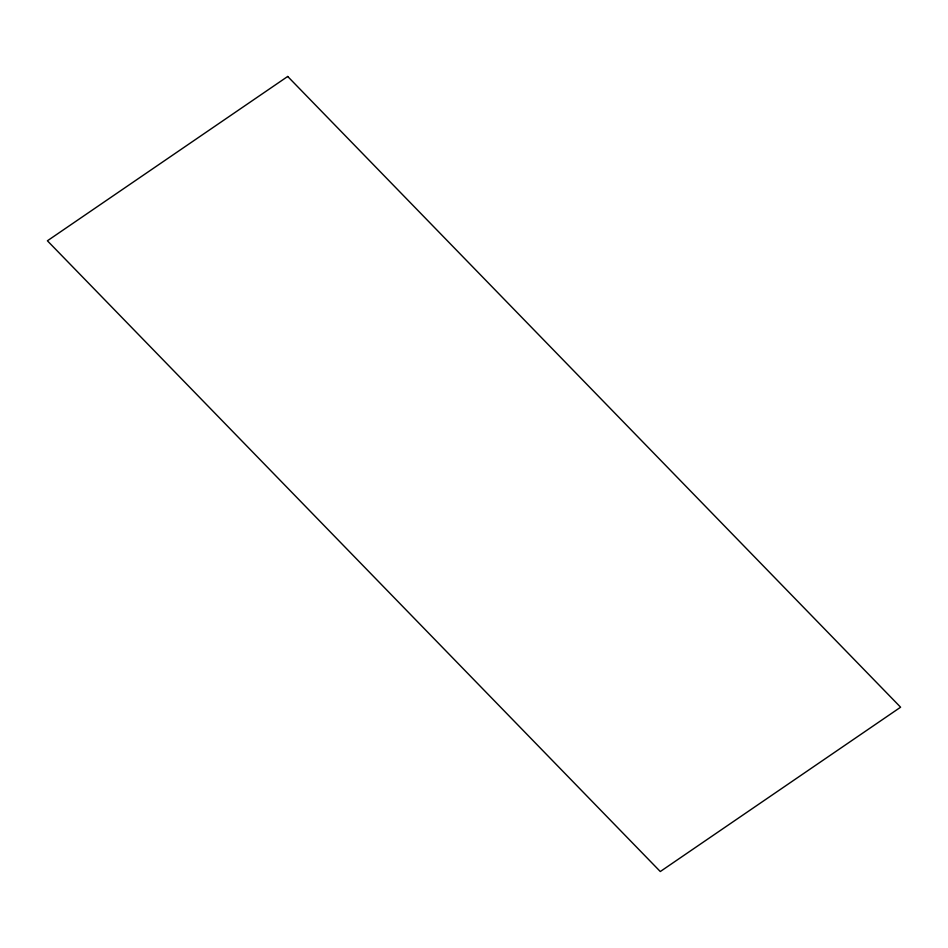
<?xml version="1.0" encoding="UTF-8"?>
<svg xmlns="http://www.w3.org/2000/svg" width="948" height="948" viewBox="0 0 948 948"><rect width="100%" height="100%" fill="white"/><g stroke="black" fill="none" stroke-linecap="round" stroke-linejoin="round"><path stroke-width="1.42" d="M287.706 76.468L47.4 240.792L660.294 871.532L900.6 707.208L287.706 76.468"/></g></svg>
